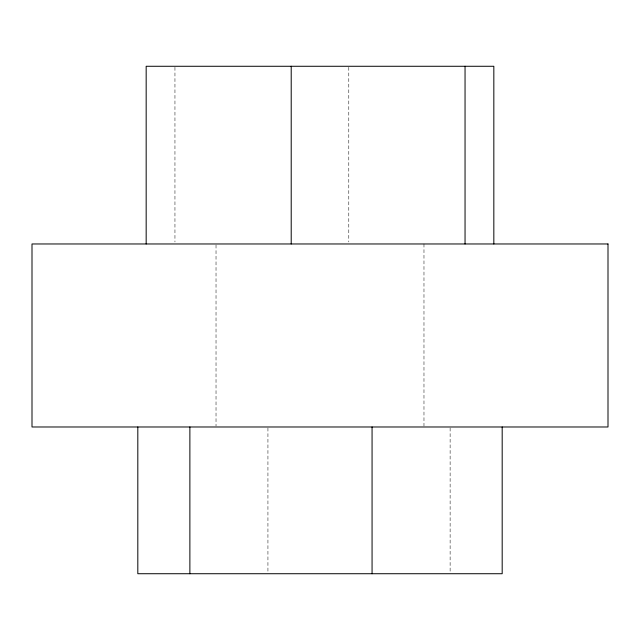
<?xml version="1.0" encoding="UTF-8"?>
<svg xmlns="http://www.w3.org/2000/svg" width="640" height="640" viewBox="0 0 640 640"><rect width="100%" height="100%" fill="white"/><g stroke="black" fill="none" stroke-linecap="round" stroke-linejoin="round"><path stroke-width="0.48" stroke-dasharray="3.2 2.4" d="M450.12 427.976L450.12 572.728M423.976 243.968L423.976 425.984M348.792 67.272L348.792 241.968M267.936 427.976L267.936 572.728M216.024 244.96L216.024 425.984M174.952 67.272L174.952 241.968"/><path stroke-width="0.96" d="M502.184 426.984L502.184 573.728L137.816 573.728L137.816 426.984M493.832 243.968L493.832 66.272L146.168 66.272L146.168 243.968M465.048 66.272L465.048 243.968M372.064 426.984L372.064 573.728M291.208 66.272L291.208 243.968M189.88 426.984L189.88 573.728M608 243.968L32 243.968L32 426.984L608 426.984L608 243.968"/></g></svg>
